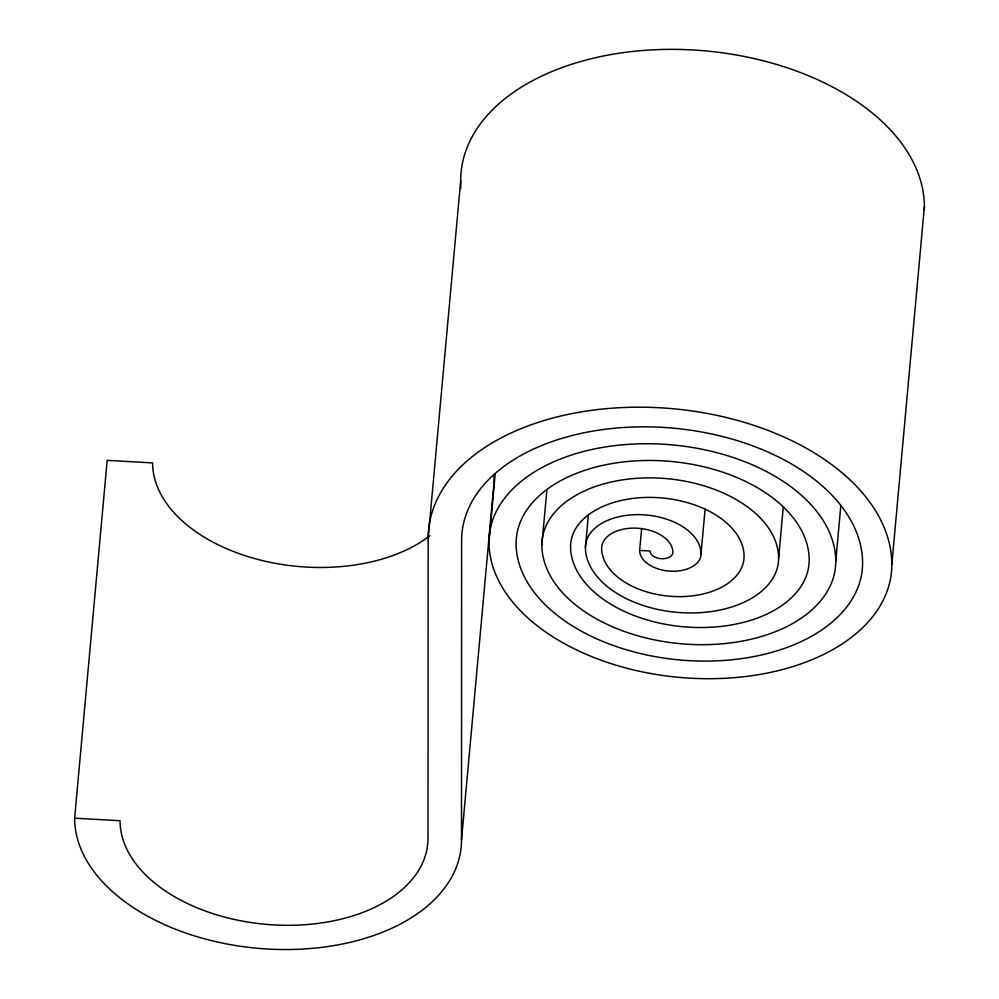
<?xml version="1.0" encoding="UTF-8"?>
<svg xmlns="http://www.w3.org/2000/svg" width="999" height="999" viewBox="0 0 999 999"><rect width="100%" height="100%" fill="white"/><g stroke="black" fill="none" stroke-linecap="round" stroke-linejoin="round"><path stroke-width="1.5" d="M924.312 209.877A201.923 124.6 5.2 0 0 924.375 206.793A232.43 143.419 5.2 0 0 692.594 49.95A232.43 143.419 5.2 0 0 460.701 180.669L428.146 538.498L428.022 838.099A154.37 95.255 5.2 0 1 274.001 924.912A154.37 95.255 5.2 0 1 120.055 820.741L74.625 818.181L107.18 460.352L152.622 462.912A154.37 95.255 5.2 0 0 258.029 559.477A154.37 95.255 5.2 0 0 429.97 535.664M460.701 188.474L460.701 180.669M74.625 818.181A193.931 119.668 5.2 0 0 268.019 949.05A193.931 119.668 5.2 0 0 461.501 839.984L461.625 540.397A200.999 124.026 5.2 0 1 662.15 427.347A200.999 124.026 5.2 0 1 862.587 562.974A173.689 107.168 5.2 0 1 689.298 660.664A173.689 107.168 5.2 0 1 516.096 543.456A146.915 90.647 5.2 0 1 662.674 460.826A146.915 90.647 5.2 0 1 809.178 559.964A119.605 73.801 5.2 0 1 689.847 627.235A119.605 73.801 5.2 0 1 570.566 546.528A86.975 53.671 5.2 0 1 657.342 497.614A86.975 53.671 5.2 0 1 744.08 556.306A71.391 44.056 5.2 0 1 672.851 596.453A71.391 44.056 5.2 0 1 601.648 548.276A35.702 22.028 5.2 0 1 637.262 528.209A35.702 22.028 5.2 0 1 672.864 552.285A11.451 7.068 5.2 0 1 661.438 558.728A11.451 7.068 5.2 0 1 650.012 550.998L639.647 550.424L641.62 528.733M493.931 486.588A193.931 119.668 5.2 0 0 494.068 482.142L494.068 474.338M461.501 839.984L494.068 482.142M924.375 206.793L891.82 564.622A201.923 124.6 5.2 0 1 690.346 678.184A201.923 124.6 5.2 0 1 488.986 541.933L495.192 473.776M840.821 505.694L835.751 561.463A147.315 90.897 5.2 0 1 688.773 644.318A147.315 90.897 5.2 0 1 541.87 544.917L546.803 490.696M783.266 507.13L778.621 558.254A96.828 59.753 5.2 0 1 682.005 612.712A96.828 59.753 5.2 0 1 585.439 547.365L588.399 514.835M639.647 550.424A30.769 18.981 5.2 0 0 670.329 571.178A30.769 18.981 5.2 0 0 701.036 553.883L705.119 508.953M585.439 547.365A57.942 35.752 5.2 0 1 643.256 514.785A57.942 35.752 5.2 0 1 701.036 553.883M541.87 544.917A118.681 73.227 5.2 0 1 660.277 478.171A118.681 73.227 5.2 0 1 778.621 558.254M488.986 541.933A173.826 107.255 5.2 0 1 662.412 444.168A173.826 107.255 5.2 0 1 835.751 561.463M428.146 538.498A232.43 143.419 5.2 0 1 660.039 407.779A232.43 143.419 5.2 0 1 891.82 564.622"/></g></svg>
